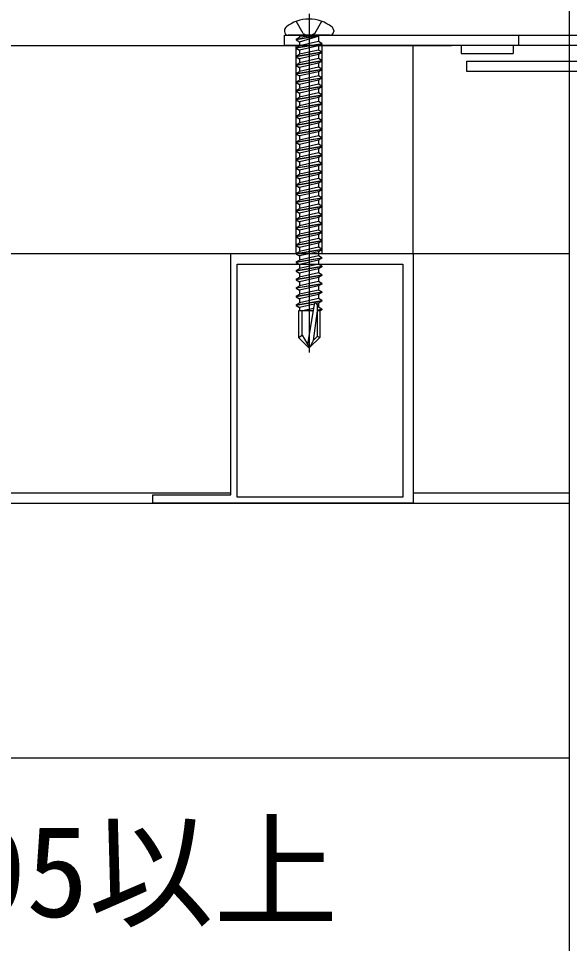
# Model space of a CAD drawing. Units: millimetres, scale not verified. Extents: x -1050 to 1050, y -1566 to 1557.
# Drawn here: x -123.4 to -17.5, y -1314 to -1136.2 of the extents above; entities that cross this region are included whole.
import ezdxf
from ezdxf.enums import TextEntityAlignment as Align

# ---------------------------------------------------------------- set-up
doc = ezdxf.new("R2010")
doc.units = ezdxf.units.MM
doc.header["$LTSCALE"] = 8
for name, color, linetype in [('0-2_YKK_11', 7, 'Continuous'), ('0-4_YKK_12', 2, 'Continuous'), ('0-5_YKK_13', 4, 'Continuous'), ('0-7_YKK_D', 6, 'Continuous')]:
    doc.layers.add(name, color=color, linetype=linetype)
doc.styles.add('ＭＳ ゴシック', font='')
doc.styles.get('ＭＳ ゴシック').set_extended_font_data('MS Gothic')

msp = doc.modelspace()

# ---------------------------------------------------------------- linework, layer by layer
at = {"layer": '0-2_YKK_11'}
for points in [[(-47.535, -1229.349), (-97.535, -1229.349), (-97.535, -1227.749), (-82.535, -1227.749), (-82.535, -1181.349), (-47.535, -1181.349)], [(-49.535, -1183.349), (-49.535, -1228.149), (-81.335, -1228.149), (-81.335, -1183.349)]]:
    msp.add_lwpolyline(points, close=True, dxfattribs=at)
at = {"layer": '0-4_YKK_12'}
for p, q in [((-17.53, -1052.093), (-17.53, -1310.425)), ((-271.935, -1141.351), (-40.183, -1141.351)), ((-70.035, -1181.349), (-70.035, -1141.349)), ((-65.035, -1181.349), (-65.035, -1141.349)), ((-47.535, -1181.349), (-47.535, -1141.349)), ((-161.035, -1181.349), (-17.53, -1181.349)), ((-144.435, -1227.349), (-82.535, -1227.349)), ((-47.535, -1227.349), (-17.53, -1227.349)), ((-144.435, -1229.349), (-17.53, -1229.349)), ((-17.53, -1278.351), (-147.855, -1278.351))]:
    msp.add_line(p, q, dxfattribs=at)
at = {"layer": '0-5_YKK_13'}
for p, q in [((-67.535, -1135.249), (-67.535, -1200.349)), ((-68.66, -1139.049), (-69.985, -1136.692)), ((-66.409, -1139.049), (-65.085, -1136.692)), ((-72.27, -1138.487), (-72.27, -1138.649)), ((-63.5, -1139.349), (-71.57, -1139.349)), ((-65.769, -1139.526), (-70.006, -1140.232)), ((-70.006, -1140.114), (-69.359, -1139.741)), ((-65.769, -1139.408), (-69.359, -1139.741)), ((-69.359, -1140.606), (-65.769, -1139.526)), ((-69.359, -1139.549), (-69.359, -1139.741)), ((-68.66, -1139.049), (-67.535, -1139.647)), ((-66.409, -1139.049), (-67.535, -1139.647)), ((-65.71, -1139.549), (-65.71, -1140.564)), ((-62.8, -1138.487), (-62.8, -1138.649)), ((-27.28, -1139.349), (-27.28, -1141.349)), ((-70.006, -1140.114), (-70.006, -1140.232)), ((-70.006, -1140.114), (-70.006, -1140.232)), ((-70.006, -1140.232), (-69.359, -1140.606)), ((-70.006, -1141.762), (-65.063, -1140.938)), ((-65.063, -1141.056), (-70.006, -1141.88)), ((-70.006, -1141.762), (-69.359, -1141.388)), ((-65.71, -1140.564), (-69.359, -1141.388)), ((-69.359, -1140.606), (-69.359, -1141.388)), ((-65.71, -1141.43), (-69.359, -1142.254)), ((-65.063, -1140.938), (-65.71, -1140.564)), ((-65.063, -1141.056), (-65.71, -1141.43)), ((-65.71, -1141.43), (-65.71, -1142.212)), ((-65.063, -1140.938), (-65.063, -1141.056)), ((-38.28, -1141.349), (-38.28, -1142.849)), ((-28.28, -1141.349), (-28.28, -1142.849)), ((-70.006, -1141.762), (-70.006, -1141.88)), ((-70.006, -1141.88), (-69.359, -1142.254)), ((-70.006, -1143.41), (-65.063, -1142.586)), ((-65.063, -1142.704), (-70.006, -1143.528)), ((-70.006, -1143.41), (-69.359, -1143.036)), ((-65.71, -1142.212), (-69.359, -1143.036)), ((-69.359, -1142.254), (-69.359, -1143.036)), ((-65.063, -1142.586), (-65.71, -1142.212)), ((-65.71, -1143.078), (-65.71, -1143.86)), ((-65.063, -1142.586), (-65.063, -1142.704)), ((-38.28, -1142.849), (-28.28, -1142.849)), ((-70.006, -1143.41), (-70.006, -1143.528)), ((-70.006, -1143.528), (-69.359, -1143.902)), ((-70.006, -1145.058), (-65.063, -1144.234)), ((-65.063, -1144.352), (-70.006, -1145.176)), ((-70.006, -1145.058), (-69.359, -1144.684)), ((-70.006, -1145.058), (-70.006, -1145.176)), ((-70.006, -1145.176), (-69.359, -1145.549)), ((-65.71, -1143.86), (-69.359, -1144.684)), ((-69.359, -1143.902), (-69.359, -1144.684)), ((-65.063, -1144.234), (-65.71, -1143.86)), ((-65.71, -1144.725), (-65.71, -1145.508)), ((-65.063, -1144.234), (-65.063, -1144.352)), ((-70.006, -1146.706), (-65.063, -1145.882)), ((-65.063, -1146), (-70.006, -1146.823)), ((-70.006, -1146.706), (-69.359, -1146.332)), ((-70.006, -1146.706), (-70.006, -1146.823)), ((-70.006, -1146.823), (-69.359, -1147.197)), ((-65.71, -1145.508), (-69.359, -1146.332)), ((-69.359, -1145.549), (-69.359, -1146.332)), ((-65.063, -1145.882), (-65.71, -1145.508)), ((-65.71, -1146.373), (-65.71, -1147.156)), ((-65.063, -1145.882), (-65.063, -1146)), ((-70.006, -1148.354), (-65.063, -1147.53)), ((-65.063, -1147.647), (-70.006, -1148.471)), ((-70.006, -1148.354), (-69.359, -1147.98)), ((-70.006, -1148.354), (-70.006, -1148.471)), ((-70.006, -1148.471), (-69.359, -1148.845)), ((-65.71, -1147.156), (-69.359, -1147.98)), ((-69.359, -1147.197), (-69.359, -1147.98)), ((-65.063, -1147.53), (-65.71, -1147.156)), ((-65.71, -1148.021), (-65.71, -1148.804)), ((-65.063, -1147.53), (-65.063, -1147.647)), ((-70.006, -1150.002), (-65.063, -1149.178)), ((-65.063, -1149.295), (-70.006, -1150.119)), ((-70.006, -1150.002), (-69.359, -1149.628)), ((-70.006, -1150.002), (-70.006, -1150.119)), ((-70.006, -1150.119), (-69.359, -1150.493)), ((-65.71, -1148.804), (-69.359, -1149.628)), ((-69.359, -1148.845), (-69.359, -1149.628)), ((-65.71, -1150.452), (-69.359, -1151.276)), ((-69.359, -1150.493), (-69.359, -1151.276)), ((-65.063, -1149.178), (-65.71, -1148.804)), ((-65.71, -1149.669), (-65.71, -1150.452)), ((-65.063, -1150.825), (-65.71, -1150.452)), ((-65.063, -1149.178), (-65.063, -1149.295)), ((-70.006, -1151.649), (-65.063, -1150.825)), ((-65.063, -1150.943), (-70.006, -1151.767)), ((-70.006, -1151.649), (-69.359, -1151.276)), ((-70.006, -1151.649), (-70.006, -1151.767)), ((-70.006, -1151.767), (-69.359, -1152.141)), ((-65.71, -1152.1), (-69.359, -1152.923)), ((-69.359, -1152.141), (-69.359, -1152.923)), ((-65.71, -1151.317), (-65.71, -1152.1)), ((-65.063, -1152.473), (-65.71, -1152.1)), ((-65.063, -1150.825), (-65.063, -1150.943)), ((-70.006, -1153.297), (-65.063, -1152.473)), ((-65.063, -1152.591), (-70.006, -1153.415)), ((-70.006, -1153.297), (-69.359, -1152.923)), ((-70.006, -1153.297), (-70.006, -1153.415)), ((-70.006, -1153.415), (-69.359, -1153.789)), ((-65.71, -1153.747), (-69.359, -1154.571)), ((-69.359, -1153.789), (-69.359, -1154.571)), ((-65.71, -1152.965), (-65.71, -1153.747)), ((-65.063, -1154.121), (-65.71, -1153.747)), ((-65.063, -1152.473), (-65.063, -1152.591)), ((-70.006, -1154.945), (-65.063, -1154.121)), ((-65.063, -1154.239), (-70.006, -1155.063)), ((-70.006, -1154.945), (-69.359, -1154.571)), ((-70.006, -1154.945), (-70.006, -1155.063)), ((-70.006, -1155.063), (-69.359, -1155.437)), ((-70.006, -1156.593), (-65.063, -1155.769)), ((-65.71, -1155.395), (-69.359, -1156.219)), ((-69.359, -1155.437), (-69.359, -1156.219)), ((-65.71, -1154.613), (-65.71, -1155.395)), ((-65.063, -1155.769), (-65.71, -1155.395)), ((-65.063, -1154.121), (-65.063, -1154.239)), ((-65.063, -1155.769), (-65.063, -1155.887)), ((-65.063, -1155.887), (-70.006, -1156.711)), ((-70.006, -1156.593), (-69.359, -1156.219)), ((-70.006, -1156.593), (-70.006, -1156.711)), ((-70.006, -1156.711), (-69.359, -1157.084)), ((-70.006, -1158.241), (-65.063, -1157.417)), ((-65.063, -1157.535), (-70.006, -1158.359)), ((-65.71, -1157.043), (-69.359, -1157.867)), ((-69.359, -1157.084), (-69.359, -1157.867)), ((-65.71, -1156.261), (-65.71, -1157.043)), ((-65.063, -1157.417), (-65.71, -1157.043)), ((-65.063, -1157.417), (-65.063, -1157.535)), ((-70.006, -1158.241), (-69.359, -1157.867)), ((-70.006, -1158.241), (-70.006, -1158.359)), ((-70.006, -1158.359), (-69.359, -1158.732)), ((-70.006, -1159.889), (-65.063, -1159.065)), ((-65.063, -1159.183), (-70.006, -1160.006)), ((-65.71, -1158.691), (-69.359, -1159.515)), ((-69.359, -1158.732), (-69.359, -1159.515)), ((-65.71, -1157.908), (-65.71, -1158.691)), ((-65.063, -1159.065), (-65.71, -1158.691)), ((-65.063, -1159.065), (-65.063, -1159.183)), ((-70.006, -1159.889), (-69.359, -1159.515)), ((-70.006, -1159.889), (-70.006, -1160.006)), ((-70.006, -1160.006), (-69.359, -1160.38)), ((-70.006, -1161.537), (-65.063, -1160.713)), ((-65.063, -1160.83), (-70.006, -1161.654)), ((-70.006, -1161.537), (-69.359, -1161.163)), ((-65.71, -1160.339), (-69.359, -1161.163)), ((-69.359, -1160.38), (-69.359, -1161.163)), ((-65.71, -1159.556), (-65.71, -1160.339)), ((-65.063, -1160.713), (-65.71, -1160.339)), ((-65.063, -1160.713), (-65.063, -1160.83)), ((-70.006, -1161.537), (-70.006, -1161.654)), ((-70.006, -1161.654), (-69.359, -1162.028)), ((-70.006, -1163.184), (-65.063, -1162.361)), ((-65.063, -1162.478), (-70.006, -1163.302)), ((-70.006, -1163.184), (-69.359, -1162.811)), ((-65.71, -1161.987), (-69.359, -1162.811)), ((-69.359, -1162.028), (-69.359, -1162.811)), ((-65.71, -1161.204), (-65.71, -1161.987)), ((-65.063, -1162.361), (-65.71, -1161.987)), ((-65.71, -1162.852), (-65.71, -1163.635)), ((-65.063, -1162.361), (-65.063, -1162.478)), ((-70.006, -1163.184), (-70.006, -1163.302)), ((-70.006, -1163.302), (-69.359, -1163.676)), ((-70.006, -1164.832), (-65.063, -1164.008)), ((-65.063, -1164.126), (-70.006, -1164.95)), ((-70.006, -1164.832), (-69.359, -1164.459)), ((-65.71, -1163.635), (-69.359, -1164.459)), ((-69.359, -1163.676), (-69.359, -1164.459)), ((-65.063, -1164.008), (-65.71, -1163.635)), ((-65.71, -1164.5), (-65.71, -1165.283)), ((-65.063, -1164.008), (-65.063, -1164.126)), ((-70.006, -1164.832), (-70.006, -1164.95)), ((-70.006, -1164.95), (-69.359, -1165.324)), ((-70.006, -1166.48), (-65.063, -1165.656)), ((-65.063, -1165.774), (-70.006, -1166.598)), ((-70.006, -1166.48), (-69.359, -1166.106)), ((-70.006, -1166.48), (-70.006, -1166.598)), ((-65.71, -1165.283), (-69.359, -1166.106)), ((-69.359, -1165.324), (-69.359, -1166.106)), ((-65.063, -1165.656), (-65.71, -1165.283)), ((-65.71, -1166.148), (-65.71, -1166.93)), ((-65.063, -1165.656), (-65.063, -1165.774)), ((-70.006, -1166.598), (-69.359, -1166.972)), ((-70.006, -1168.128), (-65.063, -1167.304)), ((-65.063, -1167.422), (-70.006, -1168.246)), ((-70.006, -1168.128), (-69.359, -1167.754)), ((-70.006, -1168.128), (-70.006, -1168.246)), ((-70.006, -1168.246), (-69.359, -1168.62)), ((-65.71, -1166.93), (-69.359, -1167.754)), ((-69.359, -1166.972), (-69.359, -1167.754)), ((-65.063, -1167.304), (-65.71, -1166.93)), ((-65.71, -1167.796), (-65.71, -1168.578)), ((-65.063, -1167.304), (-65.063, -1167.422)), ((-70.006, -1169.776), (-65.063, -1168.952)), ((-65.063, -1169.07), (-70.006, -1169.894)), ((-70.006, -1169.776), (-69.359, -1169.402)), ((-70.006, -1169.776), (-70.006, -1169.894)), ((-70.006, -1169.894), (-69.359, -1170.267)), ((-65.71, -1168.578), (-69.359, -1169.402)), ((-69.359, -1168.62), (-69.359, -1169.402)), ((-65.063, -1168.952), (-65.71, -1168.578)), ((-65.71, -1169.443), (-65.71, -1170.226)), ((-65.063, -1168.952), (-65.063, -1169.07)), ((-70.006, -1171.424), (-65.063, -1170.6)), ((-65.063, -1170.718), (-70.006, -1171.542)), ((-70.006, -1171.424), (-69.359, -1171.05)), ((-70.006, -1171.424), (-70.006, -1171.542)), ((-70.006, -1171.542), (-69.359, -1171.915)), ((-65.71, -1170.226), (-69.359, -1171.05)), ((-69.359, -1170.267), (-69.359, -1171.05)), ((-65.063, -1170.6), (-65.71, -1170.226)), ((-65.71, -1171.091), (-65.71, -1171.874)), ((-65.063, -1170.6), (-65.063, -1170.718)), ((-70.006, -1173.072), (-65.063, -1172.248)), ((-65.063, -1172.365), (-70.006, -1173.189)), ((-70.006, -1173.072), (-69.359, -1172.698)), ((-70.006, -1173.072), (-70.006, -1173.189)), ((-70.006, -1173.189), (-69.359, -1173.563)), ((-65.71, -1171.874), (-69.359, -1172.698)), ((-69.359, -1171.915), (-69.359, -1172.698)), ((-65.71, -1173.522), (-69.359, -1174.346)), ((-69.359, -1173.563), (-69.359, -1174.346)), ((-65.063, -1172.248), (-65.71, -1171.874)), ((-65.71, -1172.739), (-65.71, -1173.522)), ((-65.063, -1173.896), (-65.71, -1173.522)), ((-65.063, -1172.248), (-65.063, -1172.365)), ((-70.006, -1174.72), (-65.063, -1173.896)), ((-65.063, -1174.013), (-70.006, -1174.837)), ((-70.006, -1174.72), (-69.359, -1174.346)), ((-70.006, -1174.72), (-70.006, -1174.837)), ((-70.006, -1174.837), (-69.359, -1175.211)), ((-65.71, -1175.17), (-69.359, -1175.994)), ((-69.359, -1175.211), (-69.359, -1175.994)), ((-65.71, -1174.387), (-65.71, -1175.17)), ((-65.063, -1175.544), (-65.71, -1175.17)), ((-65.063, -1173.896), (-65.063, -1174.013)), ((-70.006, -1176.367), (-65.063, -1175.544)), ((-65.063, -1175.661), (-70.006, -1176.485)), ((-70.006, -1176.367), (-69.359, -1175.994)), ((-70.006, -1176.367), (-70.006, -1176.485)), ((-70.006, -1176.485), (-69.359, -1176.859)), ((-70.006, -1178.015), (-65.063, -1177.191)), ((-65.71, -1176.818), (-69.359, -1177.642)), ((-69.359, -1176.859), (-69.359, -1177.642)), ((-65.71, -1176.035), (-65.71, -1176.818)), ((-65.063, -1177.191), (-65.71, -1176.818)), ((-65.063, -1175.544), (-65.063, -1175.661)), ((-65.063, -1177.191), (-65.063, -1177.309)), ((-65.063, -1177.309), (-70.006, -1178.133)), ((-70.006, -1178.015), (-69.359, -1177.642)), ((-70.006, -1178.015), (-70.006, -1178.133)), ((-70.006, -1178.133), (-69.359, -1178.507)), ((-70.006, -1179.663), (-65.063, -1178.839)), ((-65.063, -1178.957), (-70.006, -1179.781)), ((-65.71, -1178.465), (-69.359, -1179.289)), ((-69.359, -1178.507), (-69.359, -1179.289)), ((-65.71, -1177.683), (-65.71, -1178.465)), ((-65.063, -1178.839), (-65.71, -1178.465)), ((-65.063, -1178.839), (-65.063, -1178.957)), ((-70.006, -1179.663), (-69.359, -1179.289)), ((-70.006, -1179.663), (-70.006, -1179.781)), ((-70.006, -1179.781), (-69.359, -1180.155)), ((-70.006, -1181.311), (-65.063, -1180.487)), ((-65.063, -1180.605), (-70.006, -1181.429)), ((-65.71, -1180.113), (-69.359, -1180.937)), ((-69.359, -1180.155), (-69.359, -1180.937)), ((-65.71, -1179.331), (-65.71, -1180.113)), ((-65.063, -1180.487), (-65.71, -1180.113)), ((-65.063, -1180.487), (-65.063, -1180.605)), ((-70.006, -1181.311), (-69.359, -1180.937)), ((-70.006, -1181.311), (-70.006, -1181.429)), ((-70.006, -1181.429), (-69.359, -1181.803)), ((-70.006, -1182.959), (-65.063, -1182.135)), ((-65.063, -1182.253), (-70.006, -1183.077)), ((-65.71, -1181.761), (-69.359, -1182.585)), ((-69.359, -1181.803), (-69.359, -1182.585)), ((-65.71, -1180.979), (-65.71, -1181.761)), ((-65.063, -1182.135), (-65.71, -1181.761)), ((-65.063, -1182.135), (-65.063, -1182.253)), ((-70.006, -1182.959), (-69.359, -1182.585)), ((-70.006, -1182.959), (-70.006, -1183.077)), ((-70.006, -1183.077), (-69.359, -1183.45)), ((-70.006, -1184.607), (-65.063, -1183.783)), ((-65.063, -1183.901), (-70.006, -1184.724)), ((-70.006, -1184.607), (-69.359, -1184.233)), ((-65.71, -1183.409), (-69.359, -1184.233)), ((-69.359, -1183.45), (-69.359, -1184.233)), ((-65.71, -1182.626), (-65.71, -1183.409)), ((-65.063, -1183.783), (-65.71, -1183.409)), ((-65.71, -1184.274), (-65.71, -1185.057)), ((-65.063, -1183.783), (-65.063, -1183.901)), ((-70.006, -1184.607), (-70.006, -1184.724)), ((-70.006, -1184.724), (-69.359, -1185.098)), ((-70.006, -1186.255), (-65.063, -1185.431)), ((-65.063, -1185.548), (-70.006, -1186.372)), ((-70.006, -1186.255), (-69.359, -1185.881)), ((-65.71, -1185.057), (-69.359, -1185.881)), ((-69.359, -1185.098), (-69.359, -1185.881)), ((-65.063, -1185.431), (-65.71, -1185.057)), ((-65.71, -1185.922), (-65.71, -1186.705)), ((-65.063, -1185.431), (-65.063, -1185.548)), ((-70.006, -1186.255), (-70.006, -1186.372)), ((-70.006, -1186.372), (-69.359, -1186.746)), ((-70.006, -1187.903), (-65.063, -1187.079)), ((-65.063, -1187.196), (-70.006, -1188.02)), ((-70.006, -1187.903), (-69.359, -1187.529)), ((-65.71, -1186.705), (-69.359, -1187.529)), ((-69.359, -1186.746), (-69.359, -1187.529)), ((-65.063, -1187.079), (-65.71, -1186.705)), ((-65.71, -1187.57), (-65.71, -1188.353)), ((-65.063, -1187.079), (-65.063, -1187.196)), ((-70.006, -1187.903), (-70.006, -1188.02)), ((-70.006, -1188.02), (-69.359, -1188.394)), ((-70.006, -1189.55), (-65.063, -1188.726)), ((-65.063, -1188.844), (-70.006, -1189.668)), ((-70.006, -1189.55), (-69.359, -1189.177)), ((-70.006, -1189.55), (-70.006, -1189.668)), ((-65.71, -1188.353), (-69.359, -1189.177)), ((-69.359, -1188.394), (-69.359, -1189.177)), ((-65.063, -1188.726), (-65.71, -1188.353)), ((-65.71, -1189.218), (-65.71, -1190.001)), ((-65.063, -1188.726), (-65.063, -1188.844)), ((-70.006, -1189.668), (-69.359, -1190.042)), ((-70.006, -1191.198), (-65.063, -1190.374)), ((-65.063, -1190.492), (-70.006, -1191.316)), ((-70.006, -1191.198), (-69.359, -1190.825)), ((-70.006, -1191.198), (-70.006, -1191.316)), ((-70.006, -1191.316), (-69.359, -1191.69)), ((-65.71, -1190.001), (-69.359, -1190.825)), ((-69.359, -1190.042), (-69.359, -1190.825)), ((-66.561, -1191.058), (-69.359, -1191.69)), ((-66.57, -1191.097), (-67.824, -1198.848)), ((-65.985, -1191.144), (-65.985, -1197.269)), ((-65.063, -1190.374), (-65.71, -1190.001)), ((-65.71, -1190.866), (-65.71, -1191.648)), ((-65.063, -1190.374), (-65.063, -1190.492)), ((-66.771, -1192.349), (-69.585, -1192.349)), ((-69.585, -1192.349), (-69.585, -1197.476)), ((-69.359, -1191.69), (-69.359, -1192.349)), ((-68.886, -1197.009), (-68.886, -1192.349)), ((-66.695, -1191.871), (-68.814, -1192.349)), ((-67.025, -1192.349), (-66.765, -1192.306)), ((-65.984, -1192.349), (-66.74, -1198.024)), ((-65.71, -1191.648), (-65.985, -1191.71)), ((-65.985, -1192.176), (-65.063, -1192.022)), ((-65.063, -1192.14), (-65.985, -1192.294)), ((-65.485, -1192.349), (-65.984, -1192.349)), ((-65.063, -1192.022), (-65.71, -1191.648)), ((-65.063, -1192.14), (-65.485, -1192.383)), ((-65.485, -1192.349), (-65.485, -1197.476)), ((-65.063, -1192.022), (-65.063, -1192.14)), ((-69.585, -1197.476), (-68.886, -1197.009)), ((-69.585, -1197.476), (-67.711, -1199.349)), ((-68.886, -1197.009), (-67.535, -1199.349)), ((-65.485, -1197.476), (-67.358, -1199.349)), ((-66.74, -1198.024), (-67.358, -1199.349)), ((-66.74, -1198.024), (-65.985, -1197.269)), ((-65.485, -1197.476), (-65.985, -1197.269)), ((-67.711, -1199.349), (-67.358, -1199.349))]:
    msp.add_line(p, q, dxfattribs=at)
for points in [[(147.72, -1139.349), (147.72, -1141.349), (-72.28, -1141.349), (-72.28, -1139.349)], [(112.815, -1144.349), (112.815, -1146.349), (-37.185, -1146.349), (-37.185, -1144.349)]]:
    msp.add_lwpolyline(points, close=True, dxfattribs=at)
for points in [[(-70.006, -1140.114), (-65.769, -1139.408), (-65.769, -1139.526)], [(-65.063, -1142.704), (-65.71, -1143.078), (-69.359, -1143.902)], [(-65.063, -1144.352), (-65.71, -1144.725), (-69.359, -1145.549)], [(-65.063, -1146), (-65.71, -1146.373), (-69.359, -1147.197)], [(-65.063, -1147.647), (-65.71, -1148.021), (-69.359, -1148.845)], [(-65.063, -1149.295), (-65.71, -1149.669), (-69.359, -1150.493)], [(-65.063, -1150.943), (-65.71, -1151.317), (-69.359, -1152.141)], [(-65.063, -1152.591), (-65.71, -1152.965), (-69.359, -1153.789)], [(-65.063, -1154.239), (-65.71, -1154.613), (-69.359, -1155.437)], [(-65.063, -1155.887), (-65.71, -1156.261), (-69.359, -1157.084)], [(-65.063, -1157.535), (-65.71, -1157.908), (-69.359, -1158.732)], [(-65.063, -1159.183), (-65.71, -1159.556), (-69.359, -1160.38)], [(-65.063, -1160.83), (-65.71, -1161.204), (-69.359, -1162.028)], [(-65.063, -1162.478), (-65.71, -1162.852), (-69.359, -1163.676)], [(-65.063, -1164.126), (-65.71, -1164.5), (-69.359, -1165.324)], [(-65.063, -1165.774), (-65.71, -1166.148), (-69.359, -1166.972)], [(-65.063, -1167.422), (-65.71, -1167.796), (-69.359, -1168.62)], [(-65.063, -1169.07), (-65.71, -1169.443), (-69.359, -1170.267)], [(-65.063, -1170.718), (-65.71, -1171.091), (-69.359, -1171.915)], [(-65.063, -1172.365), (-65.71, -1172.739), (-69.359, -1173.563)], [(-65.063, -1174.013), (-65.71, -1174.387), (-69.359, -1175.211)], [(-65.063, -1175.661), (-65.71, -1176.035), (-69.359, -1176.859)], [(-65.063, -1177.309), (-65.71, -1177.683), (-69.359, -1178.507)], [(-65.063, -1178.957), (-65.71, -1179.331), (-69.359, -1180.155)], [(-65.063, -1180.605), (-65.71, -1180.979), (-69.359, -1181.803)], [(-65.063, -1182.253), (-65.71, -1182.626), (-69.359, -1183.45)], [(-65.063, -1183.901), (-65.71, -1184.274), (-69.359, -1185.098)], [(-65.063, -1185.548), (-65.71, -1185.922), (-69.359, -1186.746)], [(-65.063, -1187.196), (-65.71, -1187.57), (-69.359, -1188.394)], [(-65.063, -1188.844), (-65.71, -1189.218), (-69.359, -1190.042)], [(-65.063, -1190.492), (-65.71, -1190.866), (-66.061, -1190.945)]]:
    msp.add_lwpolyline(points, dxfattribs=at)
for centre, radius, start, end in [((-67.535, -1143.249), 7, 90, 129.12355), ((-67.535, -1143.249), 7, 50.87645, 90), ((-71.408, -1138.487), 0.862, 129.12355, 180), ((-63.661, -1138.487), 0.862, 0, 50.87645), ((-71.57, -1138.649), 0.7, 180, 270), ((-69.559, -1139.549), 0.2, 0, 90), ((-65.51, -1139.549), 0.2, 90, 180), ((-63.5, -1138.649), 0.7, 270, 0), ((-66.279, -1191.144), 0.294, 90, 170.8071), ((-66.279, -1191.144), 0.294, 0, 90)]:
    msp.add_arc(centre, radius, start, end, dxfattribs=at)
at = {"layer": '0-7_YKK_D'}
msp.add_line((-17.53, -1273.749), (-17.53, -1319.351), dxfattribs=at)
msp.add_line((-17.53, -1273.749), (-17.53, -1319.351), dxfattribs=at)

# ---------------------------------------------------------------- texts
at = {"layer": '0-7_YKK_D', "style": 'ＭＳ ゴシック'}
msp.add_text('95以上', height=17.6, dxfattribs=at).set_placement((-133.85, -1314.161), align=Align.BOTTOM_LEFT)

doc.saveas('drawing.dxf')
